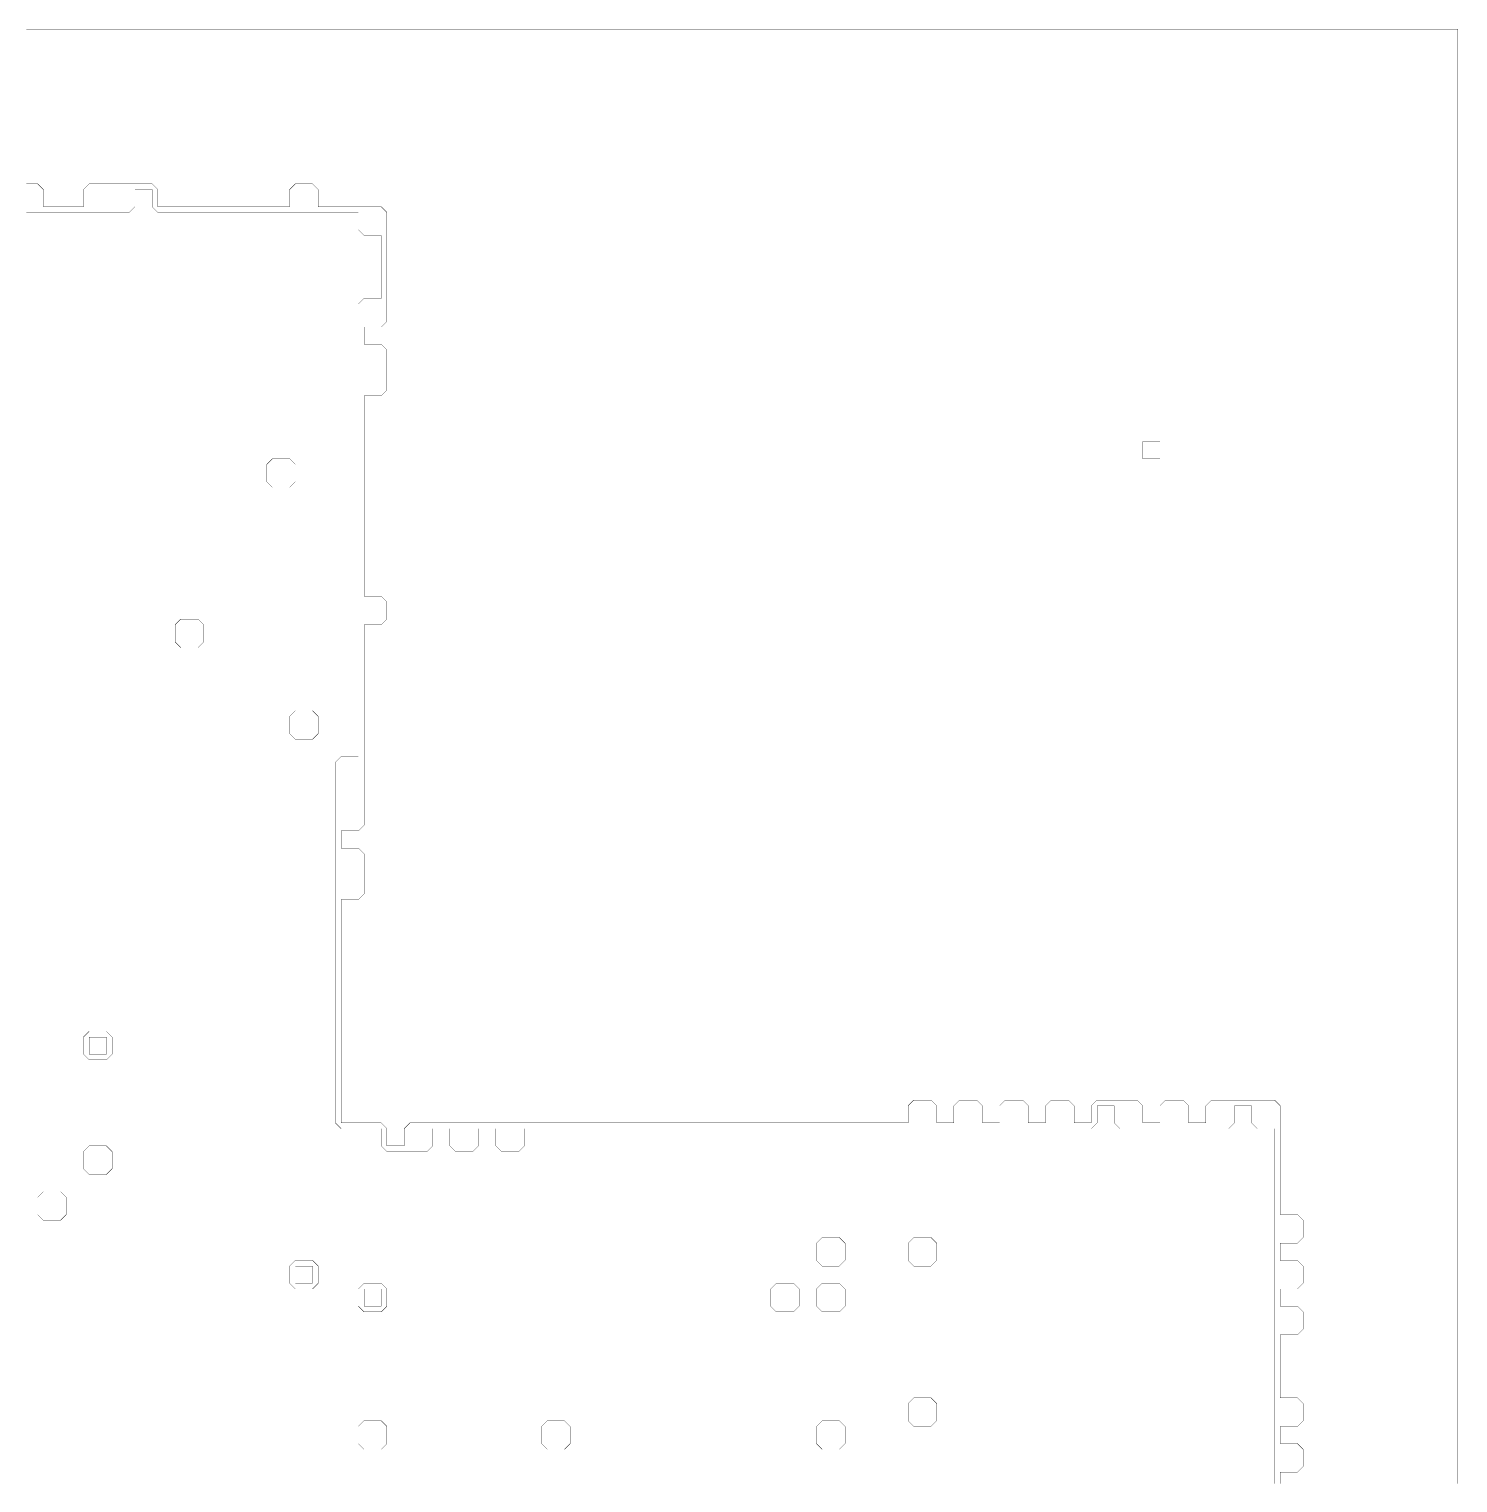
# Model space of a CAD drawing. Header units: metres. Extents: x 0 to 4990, y -4990 to 0.
# Drawn here: x 2554 to 4990, y -2479 to 0 of the extents above; entities that cross this region are included whole.
import ezdxf

# ---------------------------------------------------------------- set-up
doc = ezdxf.new("R2010")
doc.units = ezdxf.units.M
for name, color, linetype in [('conductor', 1, 'Continuous'), ('dielectric', 8, 'Continuous'), ('substrate', 5, 'Continuous')]:
    doc.layers.add(name, color=color, linetype=linetype)

msp = doc.modelspace()

# ---------------------------------------------------------------- linework, layer by layer
at = {"layer": 'conductor', "const_width": 0.5}
msp.add_lwpolyline([(4677.734375, -2480.46875), (4677.734375, -2470.703125), (4677.734375, -2460.9375), (4677.734375, -2451.171875), (4677.734375, -2441.40625), (4677.734375, -2431.640625), (4677.734375, -2421.875), (4677.734375, -2412.109375), (4677.734375, -2402.34375), (4677.734375, -2392.578125), (4677.734375, -2382.8125), (4677.734375, -2373.046875), (4677.734375, -2363.28125), (4677.734375, -2353.515625), (4677.734375, -2343.75), (4677.734375, -2333.984375), (4677.734375, -2324.21875), (4677.734375, -2314.453125), (4677.734375, -2304.6875), (4677.734375, -2294.921875), (4677.734375, -2285.15625), (4677.734375, -2275.390625), (4677.734375, -2265.625), (4677.734375, -2255.859375), (4677.734375, -2246.09375), (4677.734375, -2236.328125), (4677.734375, -2226.5625), (4677.734375, -2216.796875), (4677.734375, -2207.03125), (4677.734375, -2197.265625), (4677.734375, -2187.5), (4677.734375, -2177.734375), (4677.734375, -2167.96875), (4677.734375, -2158.203125), (4677.734375, -2148.4375), (4677.734375, -2138.671875), (4677.734375, -2128.90625), (4677.734375, -2119.140625), (4677.734375, -2109.375), (4677.734375, -2099.609375), (4677.734375, -2089.84375), (4677.734375, -2080.078125), (4677.734375, -2070.3125), (4677.734375, -2060.546875), (4677.734375, -2050.78125), (4677.734375, -2041.015625), (4677.734375, -2031.25), (4677.734375, -2021.484375), (4677.734375, -2011.71875), (4677.734375, -2001.953125), (4677.734375, -1992.1875), (4677.734375, -1982.421875), (4677.734375, -1972.65625), (4677.734375, -1962.890625), (4677.734375, -1953.125), (4677.734375, -1943.359375), (4677.734375, -1933.59375), (4677.734375, -1923.828125), (4677.734375, -1914.0625), (4677.734375, -1904.296875), (4677.734375, -1894.53125), (4677.734375, -1884.765625), (4677.734375, -1875), (4667.96875, -1875), (4658.203125, -1875), (4648.4375, -1875), (4638.671875, -1865.234375), (4638.671875, -1855.46875), (4638.671875, -1845.703125), (4638.671875, -1835.9375), (4628.90625, -1835.9375), (4619.140625, -1835.9375), (4609.375, -1835.9375), (4609.375, -1845.703125), (4609.375, -1855.46875), (4609.375, -1865.234375), (4599.609375, -1875), (4589.84375, -1875), (4580.078125, -1875), (4570.3125, -1875), (4560.546875, -1875), (4550.78125, -1875), (4541.015625, -1875), (4531.25, -1875), (4521.484375, -1875), (4511.71875, -1875), (4501.953125, -1875), (4492.1875, -1875), (4482.421875, -1875), (4472.65625, -1875), (4462.890625, -1875), (4453.125, -1875), (4443.359375, -1875), (4433.59375, -1875), (4423.828125, -1875), (4414.0625, -1875), (4404.296875, -1865.234375), (4404.296875, -1855.46875), (4404.296875, -1845.703125), (4404.296875, -1835.9375), (4394.53125, -1835.9375), (4384.765625, -1835.9375), (4375, -1835.9375), (4375, -1845.703125), (4375, -1855.46875), (4375, -1865.234375), (4365.234375, -1875), (4355.46875, -1875), (4345.703125, -1875), (4335.9375, -1875), (4326.171875, -1875), (4316.40625, -1875), (4306.640625, -1875), (4296.875, -1875), (4287.109375, -1875), (4277.34375, -1875), (4267.578125, -1875), (4257.8125, -1875), (4248.046875, -1875), (4238.28125, -1875), (4228.515625, -1875), (4218.75, -1875), (4208.984375, -1875), (4199.21875, -1875), (4189.453125, -1875), (4179.6875, -1875), (4169.921875, -1875), (4160.15625, -1875), (4150.390625, -1875), (4140.625, -1875), (4130.859375, -1875), (4121.09375, -1875), (4111.328125, -1875), (4101.5625, -1875), (4091.796875, -1875), (4082.03125, -1875), (4072.265625, -1875), (4062.5, -1875), (4052.734375, -1875), (4042.96875, -1875), (4033.203125, -1875), (4023.4375, -1875), (4013.671875, -1875), (4003.90625, -1875), (3994.140625, -1875), (3984.375, -1875), (3974.609375, -1875), (3964.84375, -1875), (3955.078125, -1875), (3945.3125, -1875), (3935.546875, -1875), (3925.78125, -1875), (3916.015625, -1875), (3906.25, -1875), (3896.484375, -1875), (3886.71875, -1875), (3876.953125, -1875), (3867.1875, -1875), (3857.421875, -1875), (3847.65625, -1875), (3837.890625, -1875), (3828.125, -1875), (3818.359375, -1875), (3808.59375, -1875), (3798.828125, -1875), (3789.0625, -1875), (3779.296875, -1875), (3769.53125, -1875), (3759.765625, -1875), (3750, -1875), (3740.234375, -1875), (3730.46875, -1875), (3720.703125, -1875), (3710.9375, -1875), (3701.171875, -1875), (3691.40625, -1875), (3681.640625, -1875), (3671.875, -1875), (3662.109375, -1875), (3652.34375, -1875), (3642.578125, -1875), (3632.8125, -1875), (3623.046875, -1875), (3613.28125, -1875), (3603.515625, -1875), (3593.75, -1875), (3583.984375, -1875), (3574.21875, -1875), (3564.453125, -1875), (3554.6875, -1875), (3544.921875, -1875), (3535.15625, -1875), (3525.390625, -1875), (3515.625, -1875), (3505.859375, -1875), (3496.09375, -1875), (3486.328125, -1875), (3476.5625, -1875), (3466.796875, -1875), (3457.03125, -1875), (3447.265625, -1875), (3437.5, -1875), (3427.734375, -1875), (3417.96875, -1875), (3408.203125, -1875), (3398.4375, -1875), (3398.4375, -1884.765625), (3398.4375, -1894.53125), (3398.4375, -1904.296875), (3388.671875, -1914.0625), (3378.90625, -1914.0625), (3369.140625, -1914.0625), (3359.375, -1914.0625), (3349.609375, -1904.296875), (3349.609375, -1894.53125), (3349.609375, -1884.765625), (3349.609375, -1875), (3339.84375, -1875), (3330.078125, -1875), (3320.3125, -1875), (3320.3125, -1884.765625), (3320.3125, -1894.53125), (3320.3125, -1904.296875), (3310.546875, -1914.0625), (3300.78125, -1914.0625), (3291.015625, -1914.0625), (3281.25, -1914.0625), (3271.484375, -1904.296875), (3271.484375, -1894.53125), (3271.484375, -1884.765625), (3271.484375, -1875), (3261.71875, -1875), (3251.953125, -1875), (3242.1875, -1875), (3242.1875, -1884.765625), (3242.1875, -1894.53125), (3242.1875, -1904.296875), (3232.421875, -1914.0625), (3222.65625, -1914.0625), (3212.890625, -1914.0625), (3203.125, -1914.0625), (3193.359375, -1914.0625), (3183.59375, -1914.0625), (3173.828125, -1914.0625), (3164.0625, -1914.0625), (3154.296875, -1904.296875), (3154.296875, -1894.53125), (3154.296875, -1884.765625), (3154.296875, -1875), (3144.53125, -1875), (3134.765625, -1875), (3125, -1875), (3115.234375, -1875), (3105.46875, -1875), (3095.703125, -1875), (3085.9375, -1875), (3076.171875, -1865.234375), (3076.171875, -1855.46875), (3076.171875, -1845.703125), (3076.171875, -1835.9375), (3076.171875, -1826.171875), (3076.171875, -1816.40625), (3076.171875, -1806.640625), (3076.171875, -1796.875), (3076.171875, -1787.109375), (3076.171875, -1777.34375), (3076.171875, -1767.578125), (3076.171875, -1757.8125), (3076.171875, -1748.046875), (3076.171875, -1738.28125), (3076.171875, -1728.515625), (3076.171875, -1718.75), (3076.171875, -1708.984375), (3076.171875, -1699.21875), (3076.171875, -1689.453125), (3076.171875, -1679.6875), (3076.171875, -1669.921875), (3076.171875, -1660.15625), (3076.171875, -1650.390625), (3076.171875, -1640.625), (3076.171875, -1630.859375), (3076.171875, -1621.09375), (3076.171875, -1611.328125), (3076.171875, -1601.5625), (3076.171875, -1591.796875), (3076.171875, -1582.03125), (3076.171875, -1572.265625), (3076.171875, -1562.5), (3076.171875, -1552.734375), (3076.171875, -1542.96875), (3076.171875, -1533.203125), (3076.171875, -1523.4375), (3076.171875, -1513.671875), (3076.171875, -1503.90625), (3076.171875, -1494.140625), (3076.171875, -1484.375), (3076.171875, -1474.609375), (3076.171875, -1464.84375), (3076.171875, -1455.078125), (3076.171875, -1445.3125), (3076.171875, -1435.546875), (3076.171875, -1425.78125), (3076.171875, -1416.015625), (3076.171875, -1406.25), (3076.171875, -1396.484375), (3076.171875, -1386.71875), (3076.171875, -1376.953125), (3076.171875, -1367.1875), (3076.171875, -1357.421875), (3076.171875, -1347.65625), (3076.171875, -1337.890625), (3076.171875, -1328.125), (3076.171875, -1318.359375), (3076.171875, -1308.59375), (3076.171875, -1298.828125), (3076.171875, -1289.0625), (3076.171875, -1279.296875), (3076.171875, -1269.53125), (3076.171875, -1259.765625), (3076.171875, -1250), (3085.9375, -1240.234375), (3095.703125, -1240.234375), (3105.46875, -1240.234375), (3115.234375, -1240.234375), (3115.234375, -1230.46875), (3115.234375, -1220.703125), (3115.234375, -1210.9375), (3115.234375, -1201.171875), (3115.234375, -1191.40625), (3115.234375, -1181.640625), (3115.234375, -1171.875), (3115.234375, -1162.109375), (3115.234375, -1152.34375), (3115.234375, -1142.578125), (3115.234375, -1132.8125), (3115.234375, -1123.046875), (3115.234375, -1113.28125), (3115.234375, -1103.515625), (3115.234375, -1093.75), (3115.234375, -1083.984375), (3115.234375, -1074.21875), (3115.234375, -1064.453125), (3115.234375, -1054.6875), (3115.234375, -1044.921875), (3115.234375, -1035.15625), (3115.234375, -1025.390625), (3115.234375, -1015.625), (3115.234375, -1005.859375), (3115.234375, -996.09375), (3115.234375, -986.328125), (3115.234375, -976.5625), (3115.234375, -966.796875), (3115.234375, -957.03125), (3115.234375, -947.265625), (3115.234375, -937.5), (3115.234375, -927.734375), (3115.234375, -917.96875), (3115.234375, -908.203125), (3115.234375, -898.4375), (3115.234375, -888.671875), (3115.234375, -878.90625), (3115.234375, -869.140625), (3115.234375, -859.375), (3115.234375, -849.609375), (3115.234375, -839.84375), (3115.234375, -830.078125), (3115.234375, -820.3125), (3115.234375, -810.546875), (3115.234375, -800.78125), (3115.234375, -791.015625), (3115.234375, -781.25), (3115.234375, -771.484375), (3115.234375, -761.71875), (3115.234375, -751.953125), (3115.234375, -742.1875), (3115.234375, -732.421875), (3115.234375, -722.65625), (3115.234375, -712.890625), (3115.234375, -703.125), (3115.234375, -693.359375), (3115.234375, -683.59375), (3115.234375, -673.828125), (3115.234375, -664.0625), (3115.234375, -654.296875), (3115.234375, -644.53125), (3115.234375, -634.765625), (3115.234375, -625), (3115.234375, -615.234375), (3115.234375, -605.46875), (3115.234375, -595.703125), (3115.234375, -585.9375), (3115.234375, -576.171875), (3115.234375, -566.40625), (3115.234375, -556.640625), (3115.234375, -546.875), (3115.234375, -537.109375), (3115.234375, -527.34375), (3115.234375, -517.578125), (3115.234375, -507.8125), (3115.234375, -498.046875), (3115.234375, -488.28125), (3115.234375, -478.515625), (3115.234375, -468.75), (3125, -458.984375), (3134.765625, -458.984375), (3144.53125, -458.984375), (3154.296875, -458.984375), (3154.296875, -449.21875), (3154.296875, -439.453125), (3154.296875, -429.6875), (3154.296875, -419.921875), (3154.296875, -410.15625), (3154.296875, -400.390625), (3154.296875, -390.625), (3154.296875, -380.859375), (3154.296875, -371.09375), (3154.296875, -361.328125), (3154.296875, -351.5625), (3144.53125, -351.5625), (3134.765625, -351.5625), (3125, -351.5625), (3115.234375, -341.796875), (3115.234375, -332.03125), (3115.234375, -322.265625), (3115.234375, -312.5), (3105.46875, -312.5), (3095.703125, -312.5), (3085.9375, -312.5), (3076.171875, -312.5), (3066.40625, -312.5), (3056.640625, -312.5), (3046.875, -312.5), (3037.109375, -312.5), (3027.34375, -312.5), (3017.578125, -312.5), (3007.8125, -312.5), (2998.046875, -312.5), (2988.28125, -312.5), (2978.515625, -312.5), (2968.75, -312.5), (2958.984375, -312.5), (2949.21875, -312.5), (2939.453125, -312.5), (2929.6875, -312.5), (2919.921875, -312.5), (2910.15625, -312.5), (2900.390625, -312.5), (2890.625, -312.5), (2880.859375, -312.5), (2871.09375, -312.5), (2861.328125, -312.5), (2851.5625, -312.5), (2841.796875, -312.5), (2832.03125, -312.5), (2822.265625, -312.5), (2812.5, -312.5), (2802.734375, -312.5), (2792.96875, -312.5), (2783.203125, -312.5), (2773.4375, -312.5), (2763.671875, -302.734375), (2763.671875, -292.96875), (2763.671875, -283.203125), (2763.671875, -273.4375), (2753.90625, -273.4375), (2744.140625, -273.4375), (2734.375, -273.4375), (2734.375, -283.203125), (2734.375, -292.96875), (2734.375, -302.734375), (2724.609375, -312.5), (2714.84375, -312.5), (2705.078125, -312.5), (2695.3125, -312.5), (2685.546875, -312.5), (2675.78125, -312.5), (2666.015625, -312.5), (2656.25, -312.5), (2646.484375, -312.5), (2636.71875, -312.5), (2626.953125, -312.5), (2617.1875, -312.5), (2607.421875, -312.5), (2597.65625, -312.5), (2587.890625, -312.5), (2578.125, -312.5), (2568.359375, -312.5), (2558.59375, -312.5), (2548.828125, -312.5)], dxfattribs=at)
for points in [[(2958.984375, -742.1875), (2968.75, -732.421875), (2978.515625, -732.421875), (2988.28125, -732.421875), (2998.046875, -732.421875), (3007.8125, -742.1875), (3007.8125, -751.953125), (3007.8125, -761.71875), (3007.8125, -771.484375), (2998.046875, -781.25), (2988.28125, -781.25), (2978.515625, -781.25), (2968.75, -781.25), (2958.984375, -771.484375), (2958.984375, -761.71875), (2958.984375, -751.953125)], [(2802.734375, -1015.625), (2812.5, -1005.859375), (2822.265625, -1005.859375), (2832.03125, -1005.859375), (2841.796875, -1005.859375), (2851.5625, -1015.625), (2851.5625, -1025.390625), (2851.5625, -1035.15625), (2851.5625, -1044.921875), (2841.796875, -1054.6875), (2832.03125, -1054.6875), (2822.265625, -1054.6875), (2812.5, -1054.6875), (2802.734375, -1044.921875), (2802.734375, -1035.15625), (2802.734375, -1025.390625)], [(2998.046875, -1171.875), (3007.8125, -1162.109375), (3017.578125, -1162.109375), (3027.34375, -1162.109375), (3037.109375, -1162.109375), (3046.875, -1171.875), (3046.875, -1181.640625), (3046.875, -1191.40625), (3046.875, -1201.171875), (3037.109375, -1210.9375), (3027.34375, -1210.9375), (3017.578125, -1210.9375), (3007.8125, -1210.9375), (2998.046875, -1201.171875), (2998.046875, -1191.40625), (2998.046875, -1181.640625)], [(2646.484375, -1718.75), (2656.25, -1708.984375), (2666.015625, -1708.984375), (2675.78125, -1708.984375), (2685.546875, -1708.984375), (2695.3125, -1718.75), (2695.3125, -1728.515625), (2695.3125, -1738.28125), (2695.3125, -1748.046875), (2685.546875, -1757.8125), (2675.78125, -1757.8125), (2666.015625, -1757.8125), (2656.25, -1757.8125), (2646.484375, -1748.046875), (2646.484375, -1738.28125), (2646.484375, -1728.515625)], [(2646.484375, -1914.0625), (2656.25, -1904.296875), (2666.015625, -1904.296875), (2675.78125, -1904.296875), (2685.546875, -1904.296875), (2695.3125, -1914.0625), (2695.3125, -1923.828125), (2695.3125, -1933.59375), (2695.3125, -1943.359375), (2685.546875, -1953.125), (2675.78125, -1953.125), (2666.015625, -1953.125), (2656.25, -1953.125), (2646.484375, -1943.359375), (2646.484375, -1933.59375), (2646.484375, -1923.828125)], [(2568.359375, -1992.1875), (2578.125, -1982.421875), (2587.890625, -1982.421875), (2597.65625, -1982.421875), (2607.421875, -1982.421875), (2617.1875, -1992.1875), (2617.1875, -2001.953125), (2617.1875, -2011.71875), (2617.1875, -2021.484375), (2607.421875, -2031.25), (2597.65625, -2031.25), (2587.890625, -2031.25), (2578.125, -2031.25), (2568.359375, -2021.484375), (2568.359375, -2011.71875), (2568.359375, -2001.953125)], [(3896.484375, -2070.3125), (3906.25, -2060.546875), (3916.015625, -2060.546875), (3925.78125, -2060.546875), (3935.546875, -2060.546875), (3945.3125, -2070.3125), (3945.3125, -2080.078125), (3945.3125, -2089.84375), (3945.3125, -2099.609375), (3935.546875, -2109.375), (3925.78125, -2109.375), (3916.015625, -2109.375), (3906.25, -2109.375), (3896.484375, -2099.609375), (3896.484375, -2089.84375), (3896.484375, -2080.078125)], [(4052.734375, -2070.3125), (4062.5, -2060.546875), (4072.265625, -2060.546875), (4082.03125, -2060.546875), (4091.796875, -2060.546875), (4101.5625, -2070.3125), (4101.5625, -2080.078125), (4101.5625, -2089.84375), (4101.5625, -2099.609375), (4091.796875, -2109.375), (4082.03125, -2109.375), (4072.265625, -2109.375), (4062.5, -2109.375), (4052.734375, -2099.609375), (4052.734375, -2089.84375), (4052.734375, -2080.078125)], [(2998.046875, -2109.375), (3007.8125, -2099.609375), (3017.578125, -2099.609375), (3027.34375, -2099.609375), (3037.109375, -2099.609375), (3046.875, -2109.375), (3046.875, -2119.140625), (3046.875, -2128.90625), (3046.875, -2138.671875), (3037.109375, -2148.4375), (3027.34375, -2148.4375), (3017.578125, -2148.4375), (3007.8125, -2148.4375), (2998.046875, -2138.671875), (2998.046875, -2128.90625), (2998.046875, -2119.140625)], [(3115.234375, -2148.4375), (3125, -2138.671875), (3134.765625, -2138.671875), (3144.53125, -2138.671875), (3154.296875, -2138.671875), (3164.0625, -2148.4375), (3164.0625, -2158.203125), (3164.0625, -2167.96875), (3164.0625, -2177.734375), (3154.296875, -2187.5), (3144.53125, -2187.5), (3134.765625, -2187.5), (3125, -2187.5), (3115.234375, -2177.734375), (3115.234375, -2167.96875), (3115.234375, -2158.203125)], [(3818.359375, -2148.4375), (3828.125, -2138.671875), (3837.890625, -2138.671875), (3847.65625, -2138.671875), (3857.421875, -2138.671875), (3867.1875, -2148.4375), (3867.1875, -2158.203125), (3867.1875, -2167.96875), (3867.1875, -2177.734375), (3857.421875, -2187.5), (3847.65625, -2187.5), (3837.890625, -2187.5), (3828.125, -2187.5), (3818.359375, -2177.734375), (3818.359375, -2167.96875), (3818.359375, -2158.203125)], [(3896.484375, -2148.4375), (3906.25, -2138.671875), (3916.015625, -2138.671875), (3925.78125, -2138.671875), (3935.546875, -2138.671875), (3945.3125, -2148.4375), (3945.3125, -2158.203125), (3945.3125, -2167.96875), (3945.3125, -2177.734375), (3935.546875, -2187.5), (3925.78125, -2187.5), (3916.015625, -2187.5), (3906.25, -2187.5), (3896.484375, -2177.734375), (3896.484375, -2167.96875), (3896.484375, -2158.203125)], [(4052.734375, -2343.75), (4062.5, -2333.984375), (4072.265625, -2333.984375), (4082.03125, -2333.984375), (4091.796875, -2333.984375), (4101.5625, -2343.75), (4101.5625, -2353.515625), (4101.5625, -2363.28125), (4101.5625, -2373.046875), (4091.796875, -2382.8125), (4082.03125, -2382.8125), (4072.265625, -2382.8125), (4062.5, -2382.8125), (4052.734375, -2373.046875), (4052.734375, -2363.28125), (4052.734375, -2353.515625)], [(3115.234375, -2382.8125), (3125, -2373.046875), (3134.765625, -2373.046875), (3144.53125, -2373.046875), (3154.296875, -2373.046875), (3164.0625, -2382.8125), (3164.0625, -2392.578125), (3164.0625, -2402.34375), (3164.0625, -2412.109375), (3154.296875, -2421.875), (3144.53125, -2421.875), (3134.765625, -2421.875), (3125, -2421.875), (3115.234375, -2412.109375), (3115.234375, -2402.34375), (3115.234375, -2392.578125)], [(3427.734375, -2382.8125), (3437.5, -2373.046875), (3447.265625, -2373.046875), (3457.03125, -2373.046875), (3466.796875, -2373.046875), (3476.5625, -2382.8125), (3476.5625, -2392.578125), (3476.5625, -2402.34375), (3476.5625, -2412.109375), (3466.796875, -2421.875), (3457.03125, -2421.875), (3447.265625, -2421.875), (3437.5, -2421.875), (3427.734375, -2412.109375), (3427.734375, -2402.34375), (3427.734375, -2392.578125)], [(3896.484375, -2382.8125), (3906.25, -2373.046875), (3916.015625, -2373.046875), (3925.78125, -2373.046875), (3935.546875, -2373.046875), (3945.3125, -2382.8125), (3945.3125, -2392.578125), (3945.3125, -2402.34375), (3945.3125, -2412.109375), (3935.546875, -2421.875), (3925.78125, -2421.875), (3916.015625, -2421.875), (3906.25, -2421.875), (3896.484375, -2412.109375), (3896.484375, -2402.34375), (3896.484375, -2392.578125)]]:
    msp.add_lwpolyline(points, close=True, dxfattribs=at)
at = {"layer": 'dielectric', "const_width": 0.5}
msp.add_lwpolyline([(4453.125, -703.125), (4453.125, -712.890625), (4453.125, -722.65625), (4453.125, -732.421875), (4462.890625, -732.421875), (4472.65625, -732.421875), (4482.421875, -732.421875), (4482.421875, -722.65625), (4482.421875, -712.890625), (4482.421875, -703.125), (4472.65625, -703.125), (4462.890625, -703.125)], close=True, dxfattribs=at)
at = {"layer": 'substrate', "const_width": 0.5}
for points in [[(4990.234375, -2480.46875), (4990.234375, -2470.703125), (4990.234375, -2460.9375), (4990.234375, -2451.171875), (4990.234375, -2441.40625), (4990.234375, -2431.640625), (4990.234375, -2421.875), (4990.234375, -2412.109375), (4990.234375, -2402.34375), (4990.234375, -2392.578125), (4990.234375, -2382.8125), (4990.234375, -2373.046875), (4990.234375, -2363.28125), (4990.234375, -2353.515625), (4990.234375, -2343.75), (4990.234375, -2333.984375), (4990.234375, -2324.21875), (4990.234375, -2314.453125), (4990.234375, -2304.6875), (4990.234375, -2294.921875), (4990.234375, -2285.15625), (4990.234375, -2275.390625), (4990.234375, -2265.625), (4990.234375, -2255.859375), (4990.234375, -2246.09375), (4990.234375, -2236.328125), (4990.234375, -2226.5625), (4990.234375, -2216.796875), (4990.234375, -2207.03125), (4990.234375, -2197.265625), (4990.234375, -2187.5), (4990.234375, -2177.734375), (4990.234375, -2167.96875), (4990.234375, -2158.203125), (4990.234375, -2148.4375), (4990.234375, -2138.671875), (4990.234375, -2128.90625), (4990.234375, -2119.140625), (4990.234375, -2109.375), (4990.234375, -2099.609375), (4990.234375, -2089.84375), (4990.234375, -2080.078125), (4990.234375, -2070.3125), (4990.234375, -2060.546875), (4990.234375, -2050.78125), (4990.234375, -2041.015625), (4990.234375, -2031.25), (4990.234375, -2021.484375), (4990.234375, -2011.71875), (4990.234375, -2001.953125), (4990.234375, -1992.1875), (4990.234375, -1982.421875), (4990.234375, -1972.65625), (4990.234375, -1962.890625), (4990.234375, -1953.125), (4990.234375, -1943.359375), (4990.234375, -1933.59375), (4990.234375, -1923.828125), (4990.234375, -1914.0625), (4990.234375, -1904.296875), (4990.234375, -1894.53125), (4990.234375, -1884.765625), (4990.234375, -1875), (4990.234375, -1865.234375), (4990.234375, -1855.46875), (4990.234375, -1845.703125), (4990.234375, -1835.9375), (4990.234375, -1826.171875), (4990.234375, -1816.40625), (4990.234375, -1806.640625), (4990.234375, -1796.875), (4990.234375, -1787.109375), (4990.234375, -1777.34375), (4990.234375, -1767.578125), (4990.234375, -1757.8125), (4990.234375, -1748.046875), (4990.234375, -1738.28125), (4990.234375, -1728.515625), (4990.234375, -1718.75), (4990.234375, -1708.984375), (4990.234375, -1699.21875), (4990.234375, -1689.453125), (4990.234375, -1679.6875), (4990.234375, -1669.921875), (4990.234375, -1660.15625), (4990.234375, -1650.390625), (4990.234375, -1640.625), (4990.234375, -1630.859375), (4990.234375, -1621.09375), (4990.234375, -1611.328125), (4990.234375, -1601.5625), (4990.234375, -1591.796875), (4990.234375, -1582.03125), (4990.234375, -1572.265625), (4990.234375, -1562.5), (4990.234375, -1552.734375), (4990.234375, -1542.96875), (4990.234375, -1533.203125), (4990.234375, -1523.4375), (4990.234375, -1513.671875), (4990.234375, -1503.90625), (4990.234375, -1494.140625), (4990.234375, -1484.375), (4990.234375, -1474.609375), (4990.234375, -1464.84375), (4990.234375, -1455.078125), (4990.234375, -1445.3125), (4990.234375, -1435.546875), (4990.234375, -1425.78125), (4990.234375, -1416.015625), (4990.234375, -1406.25), (4990.234375, -1396.484375), (4990.234375, -1386.71875), (4990.234375, -1376.953125), (4990.234375, -1367.1875), (4990.234375, -1357.421875), (4990.234375, -1347.65625), (4990.234375, -1337.890625), (4990.234375, -1328.125), (4990.234375, -1318.359375), (4990.234375, -1308.59375), (4990.234375, -1298.828125), (4990.234375, -1289.0625), (4990.234375, -1279.296875), (4990.234375, -1269.53125), (4990.234375, -1259.765625), (4990.234375, -1250), (4990.234375, -1240.234375), (4990.234375, -1230.46875), (4990.234375, -1220.703125), (4990.234375, -1210.9375), (4990.234375, -1201.171875), (4990.234375, -1191.40625), (4990.234375, -1181.640625), (4990.234375, -1171.875), (4990.234375, -1162.109375), (4990.234375, -1152.34375), (4990.234375, -1142.578125), (4990.234375, -1132.8125), (4990.234375, -1123.046875), (4990.234375, -1113.28125), (4990.234375, -1103.515625), (4990.234375, -1093.75), (4990.234375, -1083.984375), (4990.234375, -1074.21875), (4990.234375, -1064.453125), (4990.234375, -1054.6875), (4990.234375, -1044.921875), (4990.234375, -1035.15625), (4990.234375, -1025.390625), (4990.234375, -1015.625), (4990.234375, -1005.859375), (4990.234375, -996.09375), (4990.234375, -986.328125), (4990.234375, -976.5625), (4990.234375, -966.796875), (4990.234375, -957.03125), (4990.234375, -947.265625), (4990.234375, -937.5), (4990.234375, -927.734375), (4990.234375, -917.96875), (4990.234375, -908.203125), (4990.234375, -898.4375), (4990.234375, -888.671875), (4990.234375, -878.90625), (4990.234375, -869.140625), (4990.234375, -859.375), (4990.234375, -849.609375), (4990.234375, -839.84375), (4990.234375, -830.078125), (4990.234375, -820.3125), (4990.234375, -810.546875), (4990.234375, -800.78125), (4990.234375, -791.015625), (4990.234375, -781.25), (4990.234375, -771.484375), (4990.234375, -761.71875), (4990.234375, -751.953125), (4990.234375, -742.1875), (4990.234375, -732.421875), (4990.234375, -722.65625), (4990.234375, -712.890625), (4990.234375, -703.125), (4990.234375, -693.359375), (4990.234375, -683.59375), (4990.234375, -673.828125), (4990.234375, -664.0625), (4990.234375, -654.296875), (4990.234375, -644.53125), (4990.234375, -634.765625), (4990.234375, -625), (4990.234375, -615.234375), (4990.234375, -605.46875), (4990.234375, -595.703125), (4990.234375, -585.9375), (4990.234375, -576.171875), (4990.234375, -566.40625), (4990.234375, -556.640625), (4990.234375, -546.875), (4990.234375, -537.109375), (4990.234375, -527.34375), (4990.234375, -517.578125), (4990.234375, -507.8125), (4990.234375, -498.046875), (4990.234375, -488.28125), (4990.234375, -478.515625), (4990.234375, -468.75), (4990.234375, -458.984375), (4990.234375, -449.21875), (4990.234375, -439.453125), (4990.234375, -429.6875), (4990.234375, -419.921875), (4990.234375, -410.15625), (4990.234375, -400.390625), (4990.234375, -390.625), (4990.234375, -380.859375), (4990.234375, -371.09375), (4990.234375, -361.328125), (4990.234375, -351.5625), (4990.234375, -341.796875), (4990.234375, -332.03125), (4990.234375, -322.265625), (4990.234375, -312.5), (4990.234375, -302.734375), (4990.234375, -292.96875), (4990.234375, -283.203125), (4990.234375, -273.4375), (4990.234375, -263.671875), (4990.234375, -253.90625), (4990.234375, -244.140625), (4990.234375, -234.375), (4990.234375, -224.609375), (4990.234375, -214.84375), (4990.234375, -205.078125), (4990.234375, -195.3125), (4990.234375, -185.546875), (4990.234375, -175.78125), (4990.234375, -166.015625), (4990.234375, -156.25), (4990.234375, -146.484375), (4990.234375, -136.71875), (4990.234375, -126.953125), (4990.234375, -117.1875), (4990.234375, -107.421875), (4990.234375, -97.65625), (4990.234375, -87.890625), (4990.234375, -78.125), (4990.234375, -68.359375), (4990.234375, -58.59375), (4990.234375, -48.828125), (4990.234375, -39.0625), (4990.234375, -29.296875), (4990.234375, -19.53125), (4990.234375, -9.765625), (4990.234375, 0), (4980.46875, 0), (4970.703125, 0), (4960.9375, 0), (4951.171875, 0), (4941.40625, 0), (4931.640625, 0), (4921.875, 0), (4912.109375, 0), (4902.34375, 0), (4892.578125, 0), (4882.8125, 0), (4873.046875, 0), (4863.28125, 0), (4853.515625, 0), (4843.75, 0), (4833.984375, 0), (4824.21875, 0), (4814.453125, 0), (4804.6875, 0), (4794.921875, 0), (4785.15625, 0), (4775.390625, 0), (4765.625, 0), (4755.859375, 0), (4746.09375, 0), (4736.328125, 0), (4726.5625, 0), (4716.796875, 0), (4707.03125, 0), (4697.265625, 0), (4687.5, 0), (4677.734375, 0), (4667.96875, 0), (4658.203125, 0), (4648.4375, 0), (4638.671875, 0), (4628.90625, 0), (4619.140625, 0), (4609.375, 0), (4599.609375, 0), (4589.84375, 0), (4580.078125, 0), (4570.3125, 0), (4560.546875, 0), (4550.78125, 0), (4541.015625, 0), (4531.25, 0), (4521.484375, 0), (4511.71875, 0), (4501.953125, 0), (4492.1875, 0), (4482.421875, 0), (4472.65625, 0), (4462.890625, 0), (4453.125, 0), (4443.359375, 0), (4433.59375, 0), (4423.828125, 0), (4414.0625, 0), (4404.296875, 0), (4394.53125, 0), (4384.765625, 0), (4375, 0), (4365.234375, 0), (4355.46875, 0), (4345.703125, 0), (4335.9375, 0), (4326.171875, 0), (4316.40625, 0), (4306.640625, 0), (4296.875, 0), (4287.109375, 0), (4277.34375, 0), (4267.578125, 0), (4257.8125, 0), (4248.046875, 0), (4238.28125, 0), (4228.515625, 0), (4218.75, 0), (4208.984375, 0), (4199.21875, 0), (4189.453125, 0), (4179.6875, 0), (4169.921875, 0), (4160.15625, 0), (4150.390625, 0), (4140.625, 0), (4130.859375, 0), (4121.09375, 0), (4111.328125, 0), (4101.5625, 0), (4091.796875, 0), (4082.03125, 0), (4072.265625, 0), (4062.5, 0), (4052.734375, 0), (4042.96875, 0), (4033.203125, 0), (4023.4375, 0), (4013.671875, 0), (4003.90625, 0), (3994.140625, 0), (3984.375, 0), (3974.609375, 0), (3964.84375, 0), (3955.078125, 0), (3945.3125, 0), (3935.546875, 0), (3925.78125, 0), (3916.015625, 0), (3906.25, 0), (3896.484375, 0), (3886.71875, 0), (3876.953125, 0), (3867.1875, 0), (3857.421875, 0), (3847.65625, 0), (3837.890625, 0), (3828.125, 0), (3818.359375, 0), (3808.59375, 0), (3798.828125, 0), (3789.0625, 0), (3779.296875, 0), (3769.53125, 0), (3759.765625, 0), (3750, 0), (3740.234375, 0), (3730.46875, 0), (3720.703125, 0), (3710.9375, 0), (3701.171875, 0), (3691.40625, 0), (3681.640625, 0), (3671.875, 0), (3662.109375, 0), (3652.34375, 0), (3642.578125, 0), (3632.8125, 0), (3623.046875, 0), (3613.28125, 0), (3603.515625, 0), (3593.75, 0), (3583.984375, 0), (3574.21875, 0), (3564.453125, 0), (3554.6875, 0), (3544.921875, 0), (3535.15625, 0), (3525.390625, 0), (3515.625, 0), (3505.859375, 0), (3496.09375, 0), (3486.328125, 0), (3476.5625, 0), (3466.796875, 0), (3457.03125, 0), (3447.265625, 0), (3437.5, 0), (3427.734375, 0), (3417.96875, 0), (3408.203125, 0), (3398.4375, 0), (3388.671875, 0), (3378.90625, 0), (3369.140625, 0), (3359.375, 0), (3349.609375, 0), (3339.84375, 0), (3330.078125, 0), (3320.3125, 0), (3310.546875, 0), (3300.78125, 0), (3291.015625, 0), (3281.25, 0), (3271.484375, 0), (3261.71875, 0), (3251.953125, 0), (3242.1875, 0), (3232.421875, 0), (3222.65625, 0), (3212.890625, 0), (3203.125, 0), (3193.359375, 0), (3183.59375, 0), (3173.828125, 0), (3164.0625, 0), (3154.296875, 0), (3144.53125, 0), (3134.765625, 0), (3125, 0), (3115.234375, 0), (3105.46875, 0), (3095.703125, 0), (3085.9375, 0), (3076.171875, 0), (3066.40625, 0), (3056.640625, 0), (3046.875, 0), (3037.109375, 0), (3027.34375, 0), (3017.578125, 0), (3007.8125, 0), (2998.046875, 0), (2988.28125, 0), (2978.515625, 0), (2968.75, 0), (2958.984375, 0), (2949.21875, 0), (2939.453125, 0), (2929.6875, 0), (2919.921875, 0), (2910.15625, 0), (2900.390625, 0), (2890.625, 0), (2880.859375, 0), (2871.09375, 0), (2861.328125, 0), (2851.5625, 0), (2841.796875, 0), (2832.03125, 0), (2822.265625, 0), (2812.5, 0), (2802.734375, 0), (2792.96875, 0), (2783.203125, 0), (2773.4375, 0), (2763.671875, 0), (2753.90625, 0), (2744.140625, 0), (2734.375, 0), (2724.609375, 0), (2714.84375, 0), (2705.078125, 0), (2695.3125, 0), (2685.546875, 0), (2675.78125, 0), (2666.015625, 0), (2656.25, 0), (2646.484375, 0), (2636.71875, 0), (2626.953125, 0), (2617.1875, 0), (2607.421875, 0), (2597.65625, 0), (2587.890625, 0), (2578.125, 0), (2568.359375, 0), (2558.59375, 0), (2548.828125, 0)], [(2548.828125, -263.671875), (2558.59375, -263.671875), (2568.359375, -263.671875), (2578.125, -273.4375), (2578.125, -283.203125), (2578.125, -292.96875), (2578.125, -302.734375), (2587.890625, -302.734375), (2597.65625, -302.734375), (2607.421875, -302.734375), (2617.1875, -302.734375), (2626.953125, -302.734375), (2636.71875, -302.734375), (2646.484375, -302.734375), (2646.484375, -292.96875), (2646.484375, -283.203125), (2646.484375, -273.4375), (2656.25, -263.671875), (2666.015625, -263.671875), (2675.78125, -263.671875), (2685.546875, -263.671875), (2695.3125, -263.671875), (2705.078125, -263.671875), (2714.84375, -263.671875), (2724.609375, -263.671875), (2734.375, -263.671875), (2744.140625, -263.671875), (2753.90625, -263.671875), (2763.671875, -263.671875), (2773.4375, -273.4375), (2773.4375, -283.203125), (2773.4375, -292.96875), (2773.4375, -302.734375), (2783.203125, -302.734375), (2792.96875, -302.734375), (2802.734375, -302.734375), (2812.5, -302.734375), (2822.265625, -302.734375), (2832.03125, -302.734375), (2841.796875, -302.734375), (2851.5625, -302.734375), (2861.328125, -302.734375), (2871.09375, -302.734375), (2880.859375, -302.734375), (2890.625, -302.734375), (2900.390625, -302.734375), (2910.15625, -302.734375), (2919.921875, -302.734375), (2929.6875, -302.734375), (2939.453125, -302.734375), (2949.21875, -302.734375), (2958.984375, -302.734375), (2968.75, -302.734375), (2978.515625, -302.734375), (2988.28125, -302.734375), (2998.046875, -302.734375), (2998.046875, -292.96875), (2998.046875, -283.203125), (2998.046875, -273.4375), (3007.8125, -263.671875), (3017.578125, -263.671875), (3027.34375, -263.671875), (3037.109375, -263.671875), (3046.875, -273.4375), (3046.875, -283.203125), (3046.875, -292.96875), (3046.875, -302.734375), (3056.640625, -302.734375), (3066.40625, -302.734375), (3076.171875, -302.734375), (3085.9375, -302.734375), (3095.703125, -302.734375), (3105.46875, -302.734375), (3115.234375, -302.734375), (3125, -302.734375), (3134.765625, -302.734375), (3144.53125, -302.734375), (3154.296875, -302.734375), (3164.0625, -312.5), (3164.0625, -322.265625), (3164.0625, -332.03125), (3164.0625, -341.796875), (3164.0625, -351.5625), (3164.0625, -361.328125), (3164.0625, -371.09375), (3164.0625, -380.859375), (3164.0625, -390.625), (3164.0625, -400.390625), (3164.0625, -410.15625), (3164.0625, -419.921875), (3164.0625, -429.6875), (3164.0625, -439.453125), (3164.0625, -449.21875), (3164.0625, -458.984375), (3164.0625, -468.75), (3164.0625, -478.515625), (3164.0625, -488.28125), (3164.0625, -498.046875), (3154.296875, -507.8125), (3144.53125, -507.8125), (3134.765625, -507.8125), (3125, -507.8125), (3125, -517.578125), (3125, -527.34375), (3125, -537.109375), (3134.765625, -537.109375), (3144.53125, -537.109375), (3154.296875, -537.109375), (3164.0625, -546.875), (3164.0625, -556.640625), (3164.0625, -566.40625), (3164.0625, -576.171875), (3164.0625, -585.9375), (3164.0625, -595.703125), (3164.0625, -605.46875), (3164.0625, -615.234375), (3154.296875, -625), (3144.53125, -625), (3134.765625, -625), (3125, -625), (3125, -634.765625), (3125, -644.53125), (3125, -654.296875), (3125, -664.0625), (3125, -673.828125), (3125, -683.59375), (3125, -693.359375), (3125, -703.125), (3125, -712.890625), (3125, -722.65625), (3125, -732.421875), (3125, -742.1875), (3125, -751.953125), (3125, -761.71875), (3125, -771.484375), (3125, -781.25), (3125, -791.015625), (3125, -800.78125), (3125, -810.546875), (3125, -820.3125), (3125, -830.078125), (3125, -839.84375), (3125, -849.609375), (3125, -859.375), (3125, -869.140625), (3125, -878.90625), (3125, -888.671875), (3125, -898.4375), (3125, -908.203125), (3125, -917.96875), (3125, -927.734375), (3125, -937.5), (3125, -947.265625), (3125, -957.03125), (3125, -966.796875), (3134.765625, -966.796875), (3144.53125, -966.796875), (3154.296875, -966.796875), (3164.0625, -976.5625), (3164.0625, -986.328125), (3164.0625, -996.09375), (3164.0625, -1005.859375), (3154.296875, -1015.625), (3144.53125, -1015.625), (3134.765625, -1015.625), (3125, -1015.625), (3125, -1025.390625), (3125, -1035.15625), (3125, -1044.921875), (3125, -1054.6875), (3125, -1064.453125), (3125, -1074.21875), (3125, -1083.984375), (3125, -1093.75), (3125, -1103.515625), (3125, -1113.28125), (3125, -1123.046875), (3125, -1132.8125), (3125, -1142.578125), (3125, -1152.34375), (3125, -1162.109375), (3125, -1171.875), (3125, -1181.640625), (3125, -1191.40625), (3125, -1201.171875), (3125, -1210.9375), (3125, -1220.703125), (3125, -1230.46875), (3125, -1240.234375), (3125, -1250), (3125, -1259.765625), (3125, -1269.53125), (3125, -1279.296875), (3125, -1289.0625), (3125, -1298.828125), (3125, -1308.59375), (3125, -1318.359375), (3125, -1328.125), (3125, -1337.890625), (3125, -1347.65625), (3125, -1357.421875), (3115.234375, -1367.1875), (3105.46875, -1367.1875), (3095.703125, -1367.1875), (3085.9375, -1367.1875), (3085.9375, -1376.953125), (3085.9375, -1386.71875), (3085.9375, -1396.484375), (3095.703125, -1396.484375), (3105.46875, -1396.484375), (3115.234375, -1396.484375), (3125, -1406.25), (3125, -1416.015625), (3125, -1425.78125), (3125, -1435.546875), (3125, -1445.3125), (3125, -1455.078125), (3125, -1464.84375), (3125, -1474.609375), (3115.234375, -1484.375), (3105.46875, -1484.375), (3095.703125, -1484.375), (3085.9375, -1484.375), (3085.9375, -1494.140625), (3085.9375, -1503.90625), (3085.9375, -1513.671875), (3085.9375, -1523.4375), (3085.9375, -1533.203125), (3085.9375, -1542.96875), (3085.9375, -1552.734375), (3085.9375, -1562.5), (3085.9375, -1572.265625), (3085.9375, -1582.03125), (3085.9375, -1591.796875), (3085.9375, -1601.5625), (3085.9375, -1611.328125), (3085.9375, -1621.09375), (3085.9375, -1630.859375), (3085.9375, -1640.625), (3085.9375, -1650.390625), (3085.9375, -1660.15625), (3085.9375, -1669.921875), (3085.9375, -1679.6875), (3085.9375, -1689.453125), (3085.9375, -1699.21875), (3085.9375, -1708.984375), (3085.9375, -1718.75), (3085.9375, -1728.515625), (3085.9375, -1738.28125), (3085.9375, -1748.046875), (3085.9375, -1757.8125), (3085.9375, -1767.578125), (3085.9375, -1777.34375), (3085.9375, -1787.109375), (3085.9375, -1796.875), (3085.9375, -1806.640625), (3085.9375, -1816.40625), (3085.9375, -1826.171875), (3085.9375, -1835.9375), (3085.9375, -1845.703125), (3085.9375, -1855.46875), (3085.9375, -1865.234375), (3095.703125, -1865.234375), (3105.46875, -1865.234375), (3115.234375, -1865.234375), (3125, -1865.234375), (3134.765625, -1865.234375), (3144.53125, -1865.234375), (3154.296875, -1865.234375), (3164.0625, -1875), (3164.0625, -1884.765625), (3164.0625, -1894.53125), (3164.0625, -1904.296875), (3173.828125, -1904.296875), (3183.59375, -1904.296875), (3193.359375, -1904.296875), (3193.359375, -1894.53125), (3193.359375, -1884.765625), (3193.359375, -1875), (3203.125, -1865.234375), (3212.890625, -1865.234375), (3222.65625, -1865.234375), (3232.421875, -1865.234375), (3242.1875, -1865.234375), (3251.953125, -1865.234375), (3261.71875, -1865.234375), (3271.484375, -1865.234375), (3281.25, -1865.234375), (3291.015625, -1865.234375), (3300.78125, -1865.234375), (3310.546875, -1865.234375), (3320.3125, -1865.234375), (3330.078125, -1865.234375), (3339.84375, -1865.234375), (3349.609375, -1865.234375), (3359.375, -1865.234375), (3369.140625, -1865.234375), (3378.90625, -1865.234375), (3388.671875, -1865.234375), (3398.4375, -1865.234375), (3408.203125, -1865.234375), (3417.96875, -1865.234375), (3427.734375, -1865.234375), (3437.5, -1865.234375), (3447.265625, -1865.234375), (3457.03125, -1865.234375), (3466.796875, -1865.234375), (3476.5625, -1865.234375), (3486.328125, -1865.234375), (3496.09375, -1865.234375), (3505.859375, -1865.234375), (3515.625, -1865.234375), (3525.390625, -1865.234375), (3535.15625, -1865.234375), (3544.921875, -1865.234375), (3554.6875, -1865.234375), (3564.453125, -1865.234375), (3574.21875, -1865.234375), (3583.984375, -1865.234375), (3593.75, -1865.234375), (3603.515625, -1865.234375), (3613.28125, -1865.234375), (3623.046875, -1865.234375), (3632.8125, -1865.234375), (3642.578125, -1865.234375), (3652.34375, -1865.234375), (3662.109375, -1865.234375), (3671.875, -1865.234375), (3681.640625, -1865.234375), (3691.40625, -1865.234375), (3701.171875, -1865.234375), (3710.9375, -1865.234375), (3720.703125, -1865.234375), (3730.46875, -1865.234375), (3740.234375, -1865.234375), (3750, -1865.234375), (3759.765625, -1865.234375), (3769.53125, -1865.234375), (3779.296875, -1865.234375), (3789.0625, -1865.234375), (3798.828125, -1865.234375), (3808.59375, -1865.234375), (3818.359375, -1865.234375), (3828.125, -1865.234375), (3837.890625, -1865.234375), (3847.65625, -1865.234375), (3857.421875, -1865.234375), (3867.1875, -1865.234375), (3876.953125, -1865.234375), (3886.71875, -1865.234375), (3896.484375, -1865.234375), (3906.25, -1865.234375), (3916.015625, -1865.234375), (3925.78125, -1865.234375), (3935.546875, -1865.234375), (3945.3125, -1865.234375), (3955.078125, -1865.234375), (3964.84375, -1865.234375), (3974.609375, -1865.234375), (3984.375, -1865.234375), (3994.140625, -1865.234375), (4003.90625, -1865.234375), (4013.671875, -1865.234375), (4023.4375, -1865.234375), (4033.203125, -1865.234375), (4042.96875, -1865.234375), (4052.734375, -1865.234375), (4052.734375, -1855.46875), (4052.734375, -1845.703125), (4052.734375, -1835.9375), (4062.5, -1826.171875), (4072.265625, -1826.171875), (4082.03125, -1826.171875), (4091.796875, -1826.171875), (4101.5625, -1835.9375), (4101.5625, -1845.703125), (4101.5625, -1855.46875), (4101.5625, -1865.234375), (4111.328125, -1865.234375), (4121.09375, -1865.234375), (4130.859375, -1865.234375), (4130.859375, -1855.46875), (4130.859375, -1845.703125), (4130.859375, -1835.9375), (4140.625, -1826.171875), (4150.390625, -1826.171875), (4160.15625, -1826.171875), (4169.921875, -1826.171875), (4179.6875, -1835.9375), (4179.6875, -1845.703125), (4179.6875, -1855.46875), (4179.6875, -1865.234375), (4189.453125, -1865.234375), (4199.21875, -1865.234375), (4208.984375, -1865.234375), (4208.984375, -1855.46875), (4208.984375, -1845.703125), (4208.984375, -1835.9375), (4218.75, -1826.171875), (4228.515625, -1826.171875), (4238.28125, -1826.171875), (4248.046875, -1826.171875), (4257.8125, -1835.9375), (4257.8125, -1845.703125), (4257.8125, -1855.46875), (4257.8125, -1865.234375), (4267.578125, -1865.234375), (4277.34375, -1865.234375), (4287.109375, -1865.234375), (4287.109375, -1855.46875), (4287.109375, -1845.703125), (4287.109375, -1835.9375), (4296.875, -1826.171875), (4306.640625, -1826.171875), (4316.40625, -1826.171875), (4326.171875, -1826.171875), (4335.9375, -1835.9375), (4335.9375, -1845.703125), (4335.9375, -1855.46875), (4335.9375, -1865.234375), (4345.703125, -1865.234375), (4355.46875, -1865.234375), (4365.234375, -1865.234375), (4365.234375, -1855.46875), (4365.234375, -1845.703125), (4365.234375, -1835.9375), (4375, -1826.171875), (4384.765625, -1826.171875), (4394.53125, -1826.171875), (4404.296875, -1826.171875), (4414.0625, -1826.171875), (4423.828125, -1826.171875), (4433.59375, -1826.171875), (4443.359375, -1826.171875), (4453.125, -1835.9375), (4453.125, -1845.703125), (4453.125, -1855.46875), (4453.125, -1865.234375), (4462.890625, -1865.234375), (4472.65625, -1865.234375), (4482.421875, -1865.234375), (4482.421875, -1855.46875), (4482.421875, -1845.703125), (4482.421875, -1835.9375), (4492.1875, -1826.171875), (4501.953125, -1826.171875), (4511.71875, -1826.171875), (4521.484375, -1826.171875), (4531.25, -1835.9375), (4531.25, -1845.703125), (4531.25, -1855.46875), (4531.25, -1865.234375), (4541.015625, -1865.234375), (4550.78125, -1865.234375), (4560.546875, -1865.234375), (4560.546875, -1855.46875), (4560.546875, -1845.703125), (4560.546875, -1835.9375), (4570.3125, -1826.171875), (4580.078125, -1826.171875), (4589.84375, -1826.171875), (4599.609375, -1826.171875), (4609.375, -1826.171875), (4619.140625, -1826.171875), (4628.90625, -1826.171875), (4638.671875, -1826.171875), (4648.4375, -1826.171875), (4658.203125, -1826.171875), (4667.96875, -1826.171875), (4677.734375, -1826.171875), (4687.5, -1835.9375), (4687.5, -1845.703125), (4687.5, -1855.46875), (4687.5, -1865.234375), (4687.5, -1875), (4687.5, -1884.765625), (4687.5, -1894.53125), (4687.5, -1904.296875), (4687.5, -1914.0625), (4687.5, -1923.828125), (4687.5, -1933.59375), (4687.5, -1943.359375), (4687.5, -1953.125), (4687.5, -1962.890625), (4687.5, -1972.65625), (4687.5, -1982.421875), (4687.5, -1992.1875), (4687.5, -2001.953125), (4687.5, -2011.71875), (4687.5, -2021.484375), (4697.265625, -2021.484375), (4707.03125, -2021.484375), (4716.796875, -2021.484375), (4726.5625, -2031.25), (4726.5625, -2041.015625), (4726.5625, -2050.78125), (4726.5625, -2060.546875), (4716.796875, -2070.3125), (4707.03125, -2070.3125), (4697.265625, -2070.3125), (4687.5, -2070.3125), (4687.5, -2080.078125), (4687.5, -2089.84375), (4687.5, -2099.609375), (4697.265625, -2099.609375), (4707.03125, -2099.609375), (4716.796875, -2099.609375), (4726.5625, -2109.375), (4726.5625, -2119.140625), (4726.5625, -2128.90625), (4726.5625, -2138.671875), (4716.796875, -2148.4375), (4707.03125, -2148.4375), (4697.265625, -2148.4375), (4687.5, -2148.4375), (4687.5, -2158.203125), (4687.5, -2167.96875), (4687.5, -2177.734375), (4697.265625, -2177.734375), (4707.03125, -2177.734375), (4716.796875, -2177.734375), (4726.5625, -2187.5), (4726.5625, -2197.265625), (4726.5625, -2207.03125), (4726.5625, -2216.796875), (4716.796875, -2226.5625), (4707.03125, -2226.5625), (4697.265625, -2226.5625), (4687.5, -2226.5625), (4687.5, -2236.328125), (4687.5, -2246.09375), (4687.5, -2255.859375), (4687.5, -2265.625), (4687.5, -2275.390625), (4687.5, -2285.15625), (4687.5, -2294.921875), (4687.5, -2304.6875), (4687.5, -2314.453125), (4687.5, -2324.21875), (4687.5, -2333.984375), (4697.265625, -2333.984375), (4707.03125, -2333.984375), (4716.796875, -2333.984375), (4726.5625, -2343.75), (4726.5625, -2353.515625), (4726.5625, -2363.28125), (4726.5625, -2373.046875), (4716.796875, -2382.8125), (4707.03125, -2382.8125), (4697.265625, -2382.8125), (4687.5, -2382.8125), (4687.5, -2392.578125), (4687.5, -2402.34375), (4687.5, -2412.109375), (4697.265625, -2412.109375), (4707.03125, -2412.109375), (4716.796875, -2412.109375), (4726.5625, -2421.875), (4726.5625, -2431.640625), (4726.5625, -2441.40625), (4726.5625, -2451.171875), (4716.796875, -2460.9375), (4707.03125, -2460.9375), (4697.265625, -2460.9375), (4687.5, -2460.9375), (4687.5, -2470.703125), (4687.5, -2480.46875)]]:
    msp.add_lwpolyline(points, dxfattribs=at)
for points in [[(2656.25, -1718.75), (2656.25, -1728.515625), (2656.25, -1738.28125), (2656.25, -1748.046875), (2666.015625, -1748.046875), (2675.78125, -1748.046875), (2685.546875, -1748.046875), (2685.546875, -1738.28125), (2685.546875, -1728.515625), (2685.546875, -1718.75), (2675.78125, -1718.75), (2666.015625, -1718.75)], [(3007.8125, -2109.375), (3007.8125, -2119.140625), (3007.8125, -2128.90625), (3007.8125, -2138.671875), (3017.578125, -2138.671875), (3027.34375, -2138.671875), (3037.109375, -2138.671875), (3037.109375, -2128.90625), (3037.109375, -2119.140625), (3037.109375, -2109.375), (3027.34375, -2109.375), (3017.578125, -2109.375)], [(3125, -2148.4375), (3125, -2158.203125), (3125, -2167.96875), (3125, -2177.734375), (3134.765625, -2177.734375), (3144.53125, -2177.734375), (3154.296875, -2177.734375), (3154.296875, -2167.96875), (3154.296875, -2158.203125), (3154.296875, -2148.4375), (3144.53125, -2148.4375), (3134.765625, -2148.4375)]]:
    msp.add_lwpolyline(points, close=True, dxfattribs=at)

doc.saveas('drawing.dxf')
